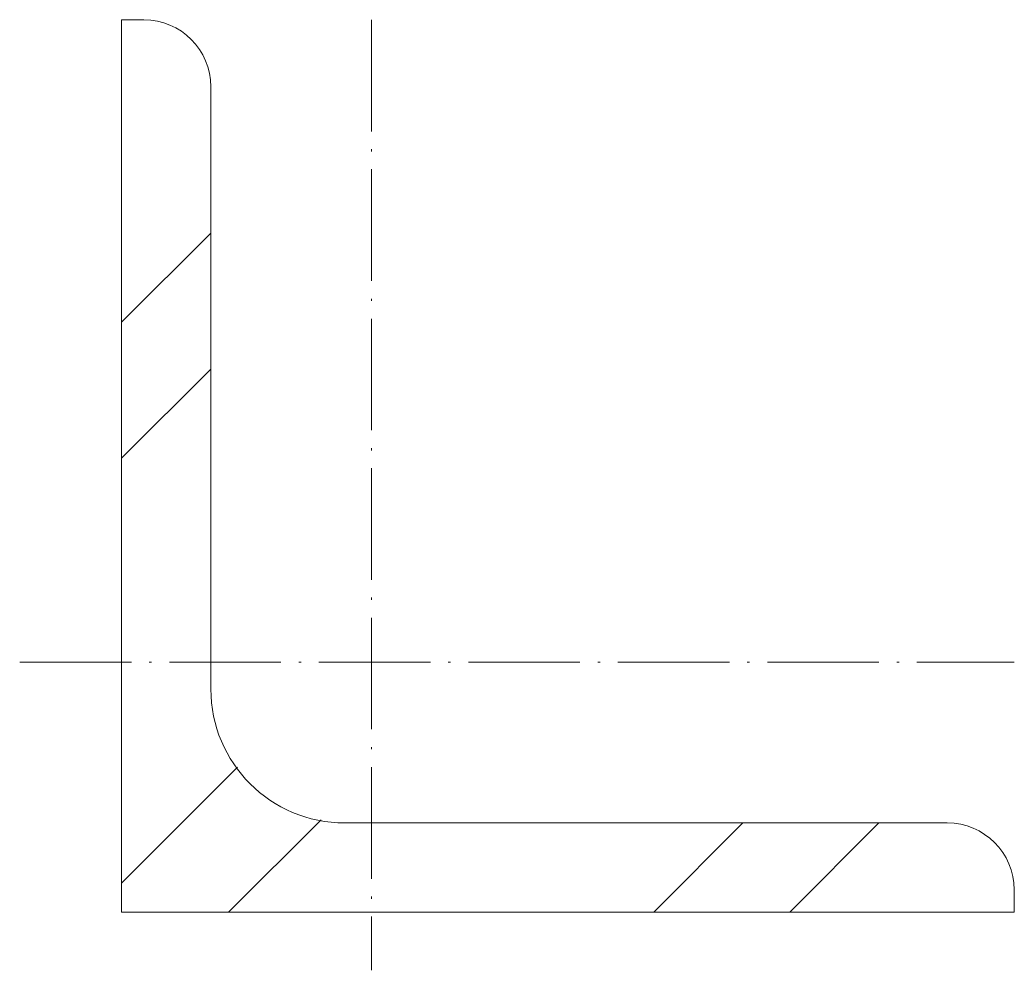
# Model space of a CAD drawing. Header units: metres. Extents: x -4.6 to 40, y -2.6 to 40.
import ezdxf

# ---------------------------------------------------------------- set-up
doc = ezdxf.new("R2010")
doc.units = ezdxf.units.M
doc.linetypes.add('MV_hartlijn_staal', pattern=[6.6, 5, -0.8, 0, -0.8])
doc.layers.add('A-DETL-GENF', color=92, linetype='Continuous', lineweight=18)

# ---------------------------------------------------------------- blocks, each defined once
blk = doc.blocks.new('28 Staalprofielen- L-2d - L40_4-3532923-00_0 Basismaterialen')
at = {"layer": 'A-DETL-GENF', "lineweight": 13}
h = blk.add_hatch(dxfattribs=at)
h.set_pattern_fill('FP_141', color=256, style=0, pattern_type=2)
h.set_pattern_definition([(45, (4878.247, -4348.567), (-12.57236, 12.57236), []), (45, (4878.247, -4329.517), (-12.57236, 12.57236), [])])
h.paths.add_polyline_path([(32.676, 0), (40, 0), (40, 1), (39.898, 1.776), (39.598, 2.5), (39.121, 3.121), (38.5, 3.598), (37.776, 3.898), (37, 4), (10, 4), (8.447, 4.204), (7, 4.804), (5.757, 5.757), (4.804, 7), (4.204, 8.447), (4, 10), (4, 37), (3.898, 37.776), (3.598, 38.5), (3.121, 39.121), (2.5, 39.598), (1.776, 39.898), (1, 40), (0, 40), (0, 0)])
at = {"layer": 'A-DETL-GENF'}
for p, q in [((1, 40), (0, 40)), ((0, 40), (0, 0)), ((4, 10), (4, 37)), ((37, 4), (10, 4)), ((40, 0), (40, 1)), ((0, 0), (40, 0))]:
    blk.add_line(p, q, dxfattribs=at)
at = {"layer": 'A-DETL-GENF', "linetype": 'MV_hartlijn_staal', "lineweight": 13}
for p, q in [((11.2, 40), (11.2, -2.6)), ((-4.559, 11.2), (40, 11.2))]:
    blk.add_line(p, q, dxfattribs=at)
at = {"layer": 'A-DETL-GENF'}
for centre, radius, start, end in [((1, 37), 3, 360, 90), ((10, 10), 6, 180, 270), ((37, 1), 3, 360, 90)]:
    blk.add_arc(centre, radius, start, end, dxfattribs=at)

msp = doc.modelspace()

# ---------------------------------------------------------------- block references
msp.add_blockref('28 Staalprofielen- L-2d - L40_4-3532923-00_0 Basismaterialen', (0, 0))

doc.saveas('drawing.dxf')
